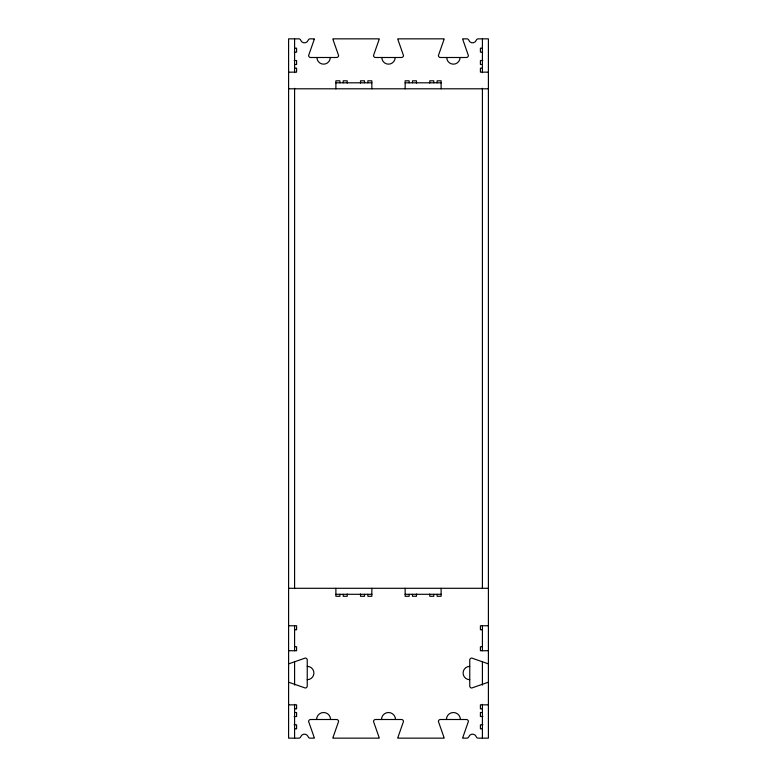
<?xml version="1.0" encoding="UTF-8"?>
<svg xmlns="http://www.w3.org/2000/svg" width="777" height="777" viewBox="0 0 777 777"><rect width="100%" height="100%" fill="white"/><g stroke="black" fill="none" stroke-linecap="round" stroke-linejoin="round"><path stroke-width="1.17" d="M294.59 48.174L296.591 48.174L296.591 52.166L294.308 52.166M482.41 48.174L480.409 48.174L480.409 52.166L482.692 52.166M294.221 60.499L296.591 60.499L296.591 64.491L294.59 64.491M482.779 60.499L480.409 60.499L480.409 64.491L482.41 64.491M294.59 68.153L296.591 68.153L296.591 72.154L288.597 72.154M482.41 68.153L480.409 68.153L480.409 72.154L488.403 72.154M335.887 82.809L371.853 82.809M405.147 82.809L441.113 82.809M288.597 88.801L488.403 88.801M288.597 588.296L488.403 588.296M335.887 594.298L371.853 594.298M405.147 594.298L441.113 594.298M288.597 625.767L296.591 625.767L296.591 629.758L294.59 629.758M488.403 625.767L480.409 625.767L480.409 629.758L482.41 629.758M294.59 646.746L296.591 646.746L296.591 650.737L288.597 650.737M482.41 646.746L480.409 646.746L480.409 650.737L488.403 650.737M288.597 704.846L296.591 704.846L296.591 708.847L294.59 708.847M488.403 704.846L480.409 704.846L480.409 708.847L482.41 708.847M294.59 712.509L296.591 712.509L296.591 716.501L294.094 716.501M482.41 712.509L480.409 712.509L480.409 716.501L482.905 716.501M294.094 724.834L296.591 724.834L296.591 728.826L294.59 728.826M482.905 724.834L480.409 724.834L480.409 728.826L482.41 728.826M482.41 38.85L482.41 72.649M482.41 88.296L482.41 588.548M482.41 625.767L482.41 650.737M482.41 662.014L482.41 685.071M482.41 704.351L482.41 738.15M441.113 88.801L441.113 80.808L437.121 80.808L437.121 82.809M441.113 588.296L441.113 596.289L437.121 596.289L437.121 594.298M433.789 82.809L433.789 80.808L429.788 80.808L429.788 83.09M433.789 594.298L433.789 596.289L429.788 596.289L429.788 594.007M416.472 83.09L416.472 80.808L412.48 80.808L412.48 82.809M416.472 594.007L416.472 596.289L412.48 596.289L412.48 594.298M409.149 82.809L409.149 80.808L405.147 80.808L405.147 88.801M409.149 594.298L409.149 596.289L405.147 596.289L405.147 588.296M371.853 88.801L371.853 80.808L367.851 80.808L367.851 82.809M371.853 588.296L371.853 596.289L367.851 596.289L367.851 594.298M364.52 82.809L364.52 80.808L360.528 80.808L360.528 83.09M364.52 594.298L364.52 596.289L360.528 596.289L360.528 594.007M347.212 83.09L347.212 80.808L343.211 80.808L343.211 82.809M347.212 594.007L347.212 596.289L343.211 596.289L343.211 594.298M339.879 82.809L339.879 80.808L335.887 80.808L335.887 88.801M339.879 594.298L339.879 596.289L335.887 596.289L335.887 588.296M294.59 38.85L294.59 72.649M294.59 88.296L294.59 588.548M294.59 625.767L294.59 650.737M294.59 662.014L294.59 685.071M294.59 704.351L294.59 738.15M316.608 719.502A6.993 6.993 0 0 1 323.601 712.509A6.993 6.993 0 0 1 330.594 719.502M381.507 719.502A6.993 6.993 0 0 1 388.5 712.509A6.993 6.993 0 0 1 395.493 719.502M446.406 719.502A6.993 6.993 0 0 1 453.399 712.509A6.993 6.993 0 0 1 460.392 719.502M288.597 663.762A2.001 2.001 0 0 0 289.17 663.675L305.254 658.051A2.001 2.001 0 0 1 307.245 660.042L307.245 686.023A2.001 2.001 0 0 1 305.254 688.014L289.17 682.391A2.001 2.001 0 0 0 288.597 682.303M307.245 666.375A6.663 6.663 0 0 1 313.908 673.037A6.663 6.663 0 0 1 307.245 679.69M488.403 682.303A2.001 2.001 0 0 0 487.83 682.391L471.746 688.014A2.001 2.001 0 0 1 469.755 686.023L469.755 660.042A2.001 2.001 0 0 1 471.746 658.051L487.83 663.675A2.001 2.001 0 0 0 488.403 663.762M469.755 679.69A6.663 6.663 0 0 1 463.092 673.037A6.663 6.663 0 0 1 469.755 666.375M460.062 57.498A6.663 6.663 0 0 1 453.399 64.161A6.663 6.663 0 0 1 446.746 57.498M395.163 57.498A6.663 6.663 0 0 1 388.5 64.161A6.663 6.663 0 0 1 381.837 57.498M330.254 57.498A6.663 6.663 0 0 1 323.601 64.161A6.663 6.663 0 0 1 316.938 57.498M314.238 39.423L308.615 55.497A2.001 2.001 0 0 0 310.615 57.498L336.587 57.498A2.001 2.001 0 0 0 338.587 55.497L332.954 39.423A2.001 2.001 0 0 1 332.877 38.85L379.225 38.85A2.001 2.001 0 0 1 379.147 39.423L373.514 55.497A2.001 2.001 0 0 0 375.514 57.498L401.486 57.498A2.001 2.001 0 0 0 403.486 55.497L397.853 39.423A2.001 2.001 0 0 1 397.775 38.85L444.123 38.85A2.001 2.001 0 0 1 444.046 39.423L438.413 55.497A2.001 2.001 0 0 0 440.413 57.498L466.385 57.498A2.001 2.001 0 0 0 468.385 55.497L462.762 39.423A2.001 2.001 0 0 1 462.674 38.85L466.89 38.85A2.001 2.001 0 0 1 468.774 40.181A3.992 3.992 0 0 0 476.311 40.181A2.001 2.001 0 0 1 478.195 38.85L488.403 38.85L488.403 738.15L478.195 738.15A2.001 2.001 0 0 1 476.311 736.819A3.992 3.992 0 0 0 468.774 736.819A2.001 2.001 0 0 1 466.89 738.15L462.674 738.15A2.001 2.001 0 0 1 462.762 737.577L468.385 721.503A2.001 2.001 0 0 0 466.385 719.502L440.413 719.502A2.001 2.001 0 0 0 438.413 721.503L444.046 737.577A2.001 2.001 0 0 1 444.123 738.15L397.775 738.15A2.001 2.001 0 0 1 397.853 737.577L403.486 721.503A2.001 2.001 0 0 0 401.486 719.502L375.514 719.502A2.001 2.001 0 0 0 373.514 721.503L379.147 737.577A2.001 2.001 0 0 1 379.225 738.15L332.877 738.15A2.001 2.001 0 0 1 332.954 737.577L338.587 721.503A2.001 2.001 0 0 0 336.587 719.502L310.615 719.502A2.001 2.001 0 0 0 308.615 721.503L314.238 737.577A2.001 2.001 0 0 1 314.326 738.15L310.11 738.15A2.001 2.001 0 0 1 308.226 736.819A3.992 3.992 0 0 0 300.689 736.819A2.001 2.001 0 0 1 298.805 738.15L288.597 738.15L288.597 38.85L298.805 38.85A2.001 2.001 0 0 1 300.689 40.181A3.992 3.992 0 0 0 308.226 40.181A2.001 2.001 0 0 1 310.11 38.85L314.326 38.85A2.001 2.001 0 0 1 314.238 39.423"/></g></svg>
